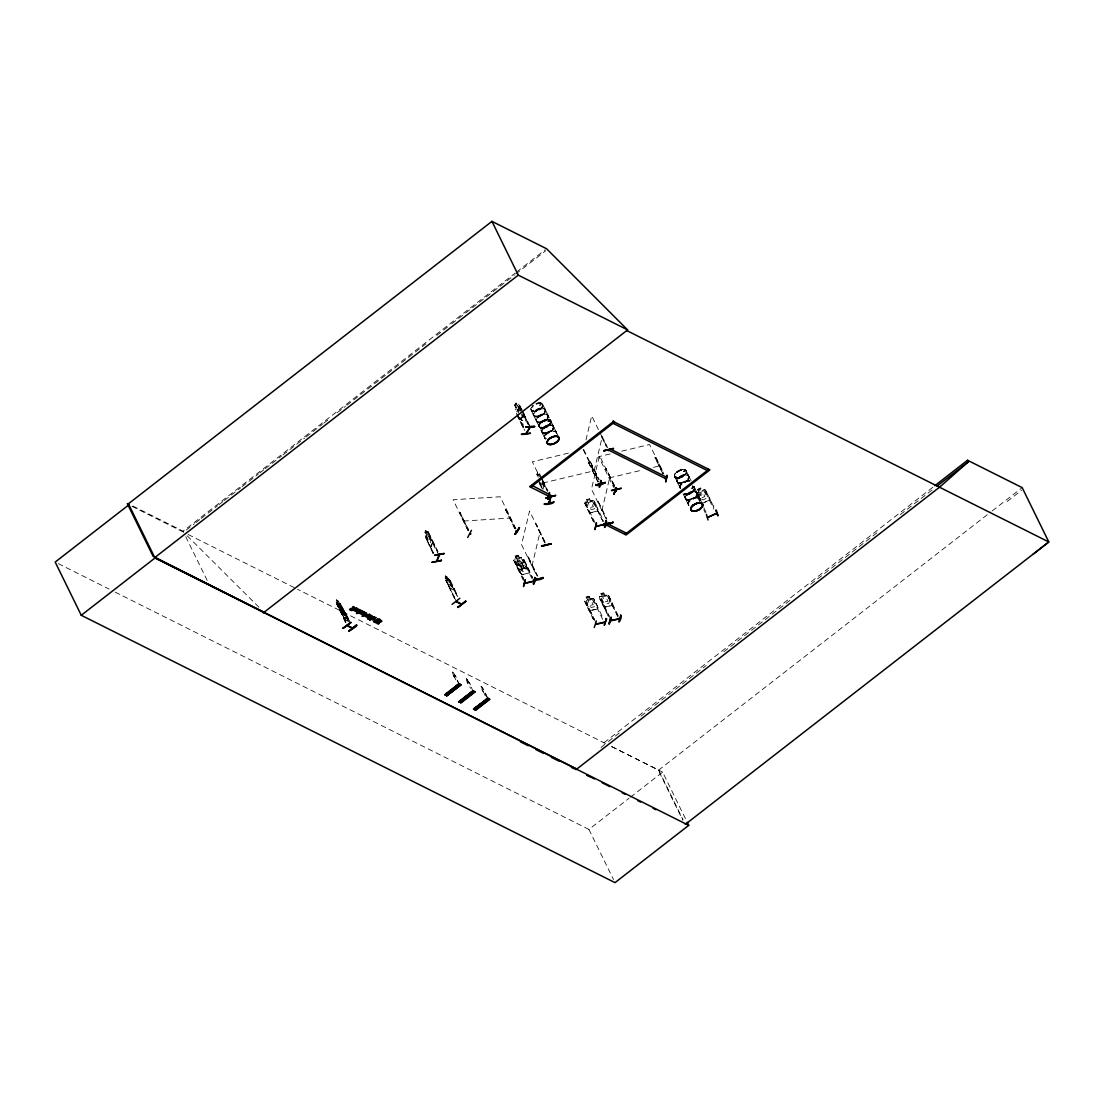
<?xml version="1.0" encoding="UTF-8"?>
<svg xmlns="http://www.w3.org/2000/svg" width="1104" height="1104" viewBox="0 0 1104 1104"><rect width="100%" height="100%" fill="white"/><g stroke="black" fill="none" stroke-linecap="round" stroke-linejoin="round"><path stroke-width="0.75" stroke-dasharray="5 3.75" d="M533.232 414.428L533.301 413.696M537.441 422.294L536.158 419.534M542.754 433.168L541.484 430.408M544.369 436.273L545.583 439.006A6.596 3.45 -26.1 0 1 549.13 432.037A6.596 3.45 -26.1 0 1 556.595 433.734M545.514 411.116L544.258 408.383M548.398 416.995L547.184 414.29M553.725 427.855L552.428 425.123M677.373 482.393L676.904 480.268M686.384 499.767L685.101 497.007M688.62 505.149L687.985 502.886M689.144 477.728L687.93 475.024M697.342 494.468L696.127 491.763M700.253 499.422L699.853 498.332L700.226 499.187M551.131 421.383L550.62 420.307L551.02 421.148M694.651 487.816C695.699 493.267 683.983 494.909 685.004 493.971M694.761 488.023L692.318 485.939A6.514 3.409 -26.1 0 1 692.622 491.363A6.472 3.381 -26.1 0 1 684.618 494.068A6.486 3.395 -26.1 0 0 692.539 491.225A6.486 3.395 -26.1 0 0 693.257 486.188M533.246 414.745L534.557 416.429M697.383 493.585L697.383 493.447A6.596 3.45 -26.1 0 0 687.709 494.109A6.596 3.45 -26.1 0 0 688.827 500.126A6.596 3.45 -26.1 0 0 697.383 493.474L697.466 493.861A6.486 3.395 -26.1 0 1 689.034 500.402A6.486 3.395 -26.1 0 1 687.93 494.468A6.486 3.395 -26.1 0 1 697.452 493.861L697.452 493.861M531.893 411.019C539.332 414.8 549.64 399.289 536.116 403.526A6.486 3.395 -26.1 0 1 542.768 404.906A6.472 3.381 -26.1 0 1 536.337 410.771A6.486 3.395 -26.1 0 1 530.803 408.397L531.852 410.964M532.418 410.854L533.467 410.426L532.514 410.978M533.384 410.357L532.528 410.495L533.287 410.246M533.177 410.509L532.763 410.509M538.807 424.957C538.283 428.007 541.264 419.285 544.313 420.265C545.956 418.43 551.959 420.541 549.944 419.962M540.463 404.064L541.498 404.602L539.897 405.113M540.712 427.717L541.664 427.262M541.043 427.565L545.583 427.165L550.51 423.301C548.702 426.875 542.45 430.022 539.138 426.862M541.181 427.22L541.484 427M547.915 421.769L549.778 421.176L548.578 421.01M549.337 420.79L548.66 420.803M551.103 422.446L551.006 421.217A6.472 3.381 -26.1 0 0 541.402 421.921A6.486 3.395 -26.1 0 0 542.506 427.869A6.486 3.395 -26.1 0 0 550.924 421.314A6.486 3.395 -26.1 0 0 541.402 421.935A6.472 3.381 -26.1 0 0 542.506 427.841A6.472 3.381 -26.1 0 0 550.91 421.314M556.609 433.762L556.72 433.127A6.486 3.395 -26.1 0 0 549.323 432.423A6.486 3.395 -26.1 0 0 545.114 438.702L544.934 438.481M676.352 477.618L676.462 476.776M679.788 486.146L680.257 488.258M683.335 471.629L685.032 470.677L684.618 471.436M684.715 470.856L683.804 471.629L683.762 470.801M684.728 471.339L684.839 470.828M685.253 493.709L684.452 493.861L685.294 493.861M691.822 487.775C690.828 489.997 695.313 487.085 692.277 487.416M693.077 487.651L693.409 487.623M694.733 488.051C694.319 492.743 687.626 496 683.569 494.109A6.514 3.409 -26.1 0 0 692.719 491.57A6.514 3.409 -26.1 0 0 692.346 486.174L693.533 486.547M700.212 500.333L700.267 499.491M548.44 416.139L548.44 416.001A6.596 3.45 -26.1 0 0 538.766 416.636A6.596 3.45 -26.1 0 0 539.884 422.653A6.596 3.45 -26.1 0 0 548.44 416.001L548.522 416.387A6.486 3.395 -26.1 0 1 540.091 422.929A6.486 3.395 -26.1 0 1 538.987 416.995A6.486 3.395 -26.1 0 1 548.509 416.387M689.186 476.873L689.186 476.735A6.596 3.45 -26.1 0 0 679.498 477.356A6.596 3.45 -26.1 0 0 680.616 483.386A6.596 3.45 -26.1 0 0 689.186 476.735L689.269 477.107A6.486 3.395 -26.1 0 1 680.823 483.662A6.486 3.395 -26.1 0 1 679.733 477.728A6.486 3.395 -26.1 0 1 689.255 477.121L689.255 477.08M466.619 678.877L467.254 681.458A2.318 0.731 52.2 0 0 468.469 684.025L470.525 688.303M466.261 678.919L467.365 681.361A2.318 0.731 52.2 0 0 468.358 684.107L468.469 684.025M340.073 609.739L341.453 609.753M338.831 607.448L344.338 610.305L349.582 621.8L345.262 619.73L343.427 616.832L336.168 602.48L340.667 604.095L336.196 599.927L338.045 600.921M448.541 585.562L445.174 577.875L446.444 578.51M445.119 578.579L445.257 577.806L449.618 580.055M539.773 405.154L540.712 404.133M523.324 580.373L513.705 560.308L514.257 559.066L521.557 557.327L523.103 558.058L532.721 577.93M515.237 561.922L514.381 562.129L515.237 561.922L524.924 581.684M537.027 474.651L537.51 472.581L536.972 474.692L538.255 477.314M518.231 555.257L515.099 556.002L516.382 558.624L515.402 559.866L520.315 569.802L522.91 571.527L525.821 570.851L526.36 568.394L523.958 563.509L521.971 562.999M538.724 475.382L539.138 473.795L539.746 474.168M517.155 567.332L519.391 569.705L526.76 567.884L526.567 565.013L526.76 567.884M519.391 569.705L517.265 567.221M522.923 559.88L523.779 559.673L522.923 559.88L531.797 578.344M542.671 483.221L542.216 485.153L539.138 480.419M543.058 489.224L544.258 484.297L541.015 476.983M531.976 565.966L539.98 532.335M585.989 439.916L591.716 415.891L599.168 431.098M593.704 521.723L584.803 503.314L585.341 502.141L592.627 500.402L594.173 501.133L603.736 521.226M593.648 521.93L585.506 504.997L586.376 504.79L595.994 524.773M594.131 470.815L602.149 437.184M586.376 504.79L585.451 505.204M588.225 510.407L590.474 512.78L597.844 510.959L597.637 508.102L594.173 501.133M590.474 512.78L597.719 510.89M593.938 503.189L594.849 502.762L593.938 503.189L602.881 521.433M601.887 510.49L609.905 476.845M544.369 542.133L535.895 523.972L545.555 542.947M528.029 557.051L537.358 576.095M544.7 542.05L536.227 523.903M597.968 482.034L588.694 462.769L589.55 462.562L598.837 481.827M590.185 461.9L598.989 479.964M614.431 487.195L605.806 468.496L614.749 485.995M597.94 501.561L606.551 519.142M613.893 485.111L606.137 468.413M662.911 473.989L655.072 457.663L655.928 457.456L663.78 473.795M528.968 570.064L529.258 572.976L521.916 574.673L519.694 572.217L516.258 565.193L516.796 564.034L524.069 562.35L525.628 563.012L524.069 562.35M518.908 563.606C513.664 559.838 525.642 559.631 517.776 561.053M519.68 572.286L513.719 560.239M521.916 574.673L529.285 572.907M593.497 619.772L585.368 602.825L586.224 602.632L594.421 619.358M595.843 622.628L586.224 602.632M589.136 596.284L586.045 596.905L587.452 599.665L585.272 600.148M590.378 610.457L597.54 608.884L597.347 606.11L594.007 599.072L592.462 598.396L593.993 599.141L603.543 619.234M590.323 610.636L588.101 608.18L590.323 610.636L597.637 609.022L597.43 606.179M593.814 600.962L594.67 600.769L593.814 600.962L602.687 619.427M599.9 596.56L607.172 594.877L608.704 595.636L612.168 602.591L612.361 605.503L605.033 607.131L602.798 604.73L599.375 597.637L599.914 596.491L599.486 597.719L608.276 616.032M608.221 616.253L600.079 599.306L600.949 599.127L609.132 615.853M610.567 619.109L600.949 599.127M603.86 592.779L600.742 593.469L602.163 596.146L601.059 597.292L603.446 602.191L606.041 603.943L608.939 603.295L609.477 600.852L607.076 595.967L605.089 595.442L603.86 592.779L605.13 595.401L607.159 595.042M605.033 607.131L602.825 604.661M608.47 597.664L609.38 597.25L608.47 597.664L618.157 617.44M542.892 405.72L542.409 406.796M550.979 422.225L549.806 424.654M430.325 537.869L430.946 541.029L430.174 543.03L426.337 537.11L424.874 532.556L425.799 530.389L438.923 555.312M425.813 530.555L424.874 532.556M429.249 545.183L430.891 547.115L425.785 538.228L426.254 535.15M425.675 536.613L427.634 531.562L427.082 533.011M432.975 553.504L426.503 539.221L433.527 552.856M428.725 533.439L437.667 551.683M430.767 547.004L432.658 542.078M430.781 547.142L432.754 542.064M696.845 493.005L696.307 494.385L696.817 492.95L704.09 489.707L705.635 490.148L714.536 508.585M538.821 424.971C540.436 421.01 545.873 418.112 549.916 419.906M547.929 421.618L548.785 421.466M516.355 565.276L516.865 564.172M584.789 503.383L585.424 502.223M467.889 530.513L459.416 512.711L460.216 512.656L468.827 530.237M459.278 512.932L460.216 512.656M505.591 509.965L506.529 509.675L505.591 509.965L514.919 529.009M516.023 407.666L514.643 405.044L516.092 402.85L520.867 410.288M516.092 403.001L514.823 405.058L517.058 412.096M519.225 406.382C519.956 404.326 520.274 411.571 522.192 412.454M517.362 410.136L518.742 407.942M519.943 410.564L520.881 409.06L521.875 409.294L520.881 409.06M699.094 492.039L697.963 493.612L700.35 498.497L702.944 499.891L705.856 498.594L706.381 495.806L703.993 490.921L702.006 490.742L700.778 487.996L697.687 489.431L699.108 492.094M540.422 404.823L540.615 404.009M676.973 477.314L676.379 477.121M685.018 471.118L683.417 471.629M487.43 697.659L484.946 692.291A2.318 0.731 52.2 0 0 483.317 689.365L481.054 686.274L481.951 688.813A2.318 0.731 52.2 0 0 483.055 691.477L483.166 691.394A2.318 0.731 52.2 0 1 482.062 688.73L481.951 688.813M587.618 501.699L586.486 502.941L588.874 507.84L591.468 509.551L594.394 508.861L594.932 506.391L592.544 501.506L590.543 500.995M517.914 564.903L519.059 563.675M587.466 599.596L586.334 600.811L588.736 605.696L591.316 607.448L594.228 606.8L594.752 604.371L592.365 599.472L590.378 598.948M692.236 492.301L693.395 491.252M601.045 747.574L604.799 744.262M337.672 602.591L339.563 607.89L343.261 611.326L343.165 609.67L343.482 612.085L346.214 615.811L343.385 612.444L343.62 614.459L342.971 614.059L342.709 611.671L340.087 608.083L342.778 611.271L343.054 609.587L338.155 600.797M340.225 607.655L342.13 612.941L346.09 616.529L340.763 605.806L338.928 604.854L344.379 615.646M341.55 609.877L345.4 617.729L347.125 618.626L347.015 617.012M445.354 575.943L448.528 583.864L452.226 587.3L452.129 585.672M1007.207 501.506L1021.642 490.217M132.977 506.087L183.057 531.176L515.251 273.061M516.617 271.998L545.21 249.78M131.942 506.322L183.54 532.169L194.428 523.71M195.794 522.647L199.879 519.473M201.245 518.411L217.585 505.715M218.937 504.666L223.022 501.492M224.388 500.429L240.727 487.733M242.08 486.685L258.419 473.989M259.785 472.926L263.87 469.752M265.236 468.703L281.575 456.007M282.928 454.945L304.718 438.026M306.07 436.963L322.409 424.267M323.776 423.205L329.227 418.982M337.396 412.634L345.566 406.286M346.918 405.223L386.4 374.546M387.766 373.497L425.882 343.868M436.784 335.409L450.391 324.838M451.757 323.776L514.381 275.117M515.747 274.054L545.693 250.787M336.168 602.48L347.498 625.871M345.483 622.573L336.817 604.123L346.27 622.615M337.341 604.371L336.554 604.33M341.605 606.855L348.312 620.545M339.521 609.574L341.371 612.458L345.745 614.652L345.138 612.265M449.521 580.055L450.722 581.242L447.12 576.757L457.787 596.767M454.448 598.547L445.781 580.083L455.234 598.589M446.292 580.345L445.519 580.304M450.57 582.829L457.277 596.519M454.71 590.626L454.089 588.225L454.71 590.626L450.335 588.432L448.486 585.534L450.418 588.363L454.807 590.557M454.489 677.028L454.379 677.111A2.318 0.731 52.2 0 1 453.275 674.447L452.447 672.446L453.385 674.365A2.318 0.731 52.2 0 0 454.489 677.028L456.545 681.292M459.25 684.715L456.159 678.008A2.318 0.731 52.2 0 0 454.531 675.082L454.641 674.999A2.318 0.731 52.2 0 1 456.269 677.925L459.361 684.632M473.243 691.725L470.263 684.922A2.318 0.731 52.2 0 0 468.524 682.079L466.688 679.07M470.152 685.004L470.263 684.922A2.318 0.731 52.2 0 0 468.634 681.996M487.319 697.742L484.849 692.374A2.318 0.731 52.2 0 0 483.207 689.448L482.379 687.447M604.026 742.716L933.515 486.712M619.234 733.042L605.641 743.599L297.542 589.274M640.969 716.165L706.16 665.505M723.824 651.788L791.734 599.017M810.75 584.237L878.66 531.479M900.395 514.588L932.99 489.265M611.616 746.511L658.674 770.081L990.868 511.966M992.234 510.904L1022.18 487.637M115.189 592.117L588.943 829.421L629.156 798.178M630.494 797.143L662.648 772.151L686.495 820.81M340.17 607.145L341.992 608.152M344.117 617.371L348.436 619.62L344.117 617.302L342.268 614.473L345.359 619.661L348.229 621.152M347.705 617.412L348.34 619.689L347.636 617.357M539.028 409.888L540.422 408.963M684.535 471.187L683.528 471.339M684.038 475.562L677.994 478.004L674.696 476.983C673.054 471.877 681.361 468.317 685.363 469.78M542.782 421.038L544.327 420.293M549.116 421.7L548.274 421.714M681.099 477.232L686.053 473.409L686.536 471.311L685.363 469.821M692.663 488.203L691.877 488.506M689.31 493.971L690.842 493.24M697.825 489.472L700.723 488.12M696.9 495.572L706.256 491.404M697.493 496.786L706.85 492.605M704.863 502.127L709.168 500.209M701.965 503.521L709.279 500.25L709.099 497.242M697.88 495.599L697.079 496.165L697.88 495.599L700.861 501.685M706.394 492.039L705.539 492.425L706.339 491.86L713.846 507.247M543.982 427.648L545.569 427.151M568.436 453.151L532.307 461.776L539 475.451M610.181 453.923L598.685 456.67L613.576 487.402M621.676 451.177L649.594 444.526L663.835 473.575M539.746 474.071L541.802 478.363M542.726 483.055L593.648 470.911M544.203 484.366L543.085 481.109M609.104 477.949L641.962 470.125M653.458 467.378L660.026 465.805M585.41 502.292L587.604 501.768L586.196 499.022L589.329 498.277L590.53 501.064L592.613 500.567M514.34 559.204L516.534 558.679L515.264 556.002M519.363 564.379L522.289 563.675L519.901 558.79L516.976 559.493L521.875 569.429L524.8 568.753L522.399 563.868L518.356 564.71L521.778 567.249C519.004 571.527 523.682 572.065 522.716 567.677L526.663 569.595L523.075 566.973C525.78 562.861 521.24 562.309 522.095 566.518L519.391 564.572M519.446 569.526L526.649 567.815M588.639 462.976L589.495 462.783M655.017 457.87L655.873 457.677M592.462 598.396L585.203 599.996L584.637 601.225L593.566 619.551M599.983 596.629L602.163 596.146M592.434 598.561L590.364 599.017L589.15 596.215M600.024 599.527L600.88 599.348M585.299 603.046L586.169 602.853M605.089 606.952L612.265 605.365M427.538 531.576L432.823 542.105M425.62 536.558L433.292 553.449M540.436 404.768L539.897 405.237M548.812 420.762L549.778 421.024M463.514 521.06L510.614 518.038M517.279 405.472L515.996 403.015M525.214 416.318L526.166 419.603L522.813 424.764L521.102 422.832M541.084 427.855L542.561 428.117M686.177 494.716L683.68 494.357M518.231 404.092L519.059 404.312M704.09 489.817L705.635 490.148M539.953 427.51L541.195 428.062M693.56 486.519L694.375 487.168M466.371 678.919L467.199 679.36M427.565 531.7L428.352 531.921M447.092 576.826L445.16 575.902L446.554 578.634M446.996 577.102L445.878 576.536L447.424 577.972M336.278 602.011L337.589 602.66L336.292 599.858M188.163 534.488L295.996 588.501M611.809 746.69L662.648 772.151M58.277 563.606L109.034 589.039M339.466 605.627L340.57 606.206M339.894 606.51L340.998 607.076M338.942 606.979L344.213 610.374M340.653 608.525L342.378 609.422M340.115 609.173C353.17 618.406 337.948 605.613 344.614 612.127M341.978 610.747L343.703 611.644M343.054 613.41L344.765 614.307M521.599 415.145C524.993 415.587 524.276 419.244 521.585 416.18L521.64 420.624L521.033 416.07M517.804 564.751L520.398 566.476L523.324 565.772L523.862 563.302L521.461 558.417L519.473 557.92L518.245 555.188M698.998 497.642L699.853 498.359M555.381 431.043L556.637 432.63M678.187 483.014L677.359 482.393L680.036 487.595A6.486 3.395 -26.1 0 1 682.12 482.614A6.486 3.395 -26.1 0 1 689.448 480.281M540.063 427.703L538.766 426.034M544.838 438.398L545.666 439.061M699.66 498.18L697.079 493.06M680.312 488.327L680.34 488.354A6.596 3.45 -26.1 0 1 682.382 483.235A6.596 3.45 -26.1 0 1 689.821 480.861M685.708 499.256L688.234 504.335M544.962 408.949L542.354 403.816M556.071 431.581L553.463 426.448M542.023 432.589L544.617 437.722M454.531 675.082C454.958 674.516 452.185 670.501 452.336 672.529M688.537 475.52L685.984 470.414M187.197 535.813L259.15 607.448M341.95 608.552L345.787 616.405M519.791 572.189L521.971 574.494M547.805 414.773L545.266 409.708M553.118 425.647L548.15 415.573M481.786 686.812L482.269 687.53M467.282 679.678L468.524 682.079M534.005 416.07L536.42 420.983M696.624 492.094L694.002 486.795M483.166 691.394L485.939 697.052M705.484 492.246L713.736 509.151M698.97 492.053L697.687 489.431M688.882 476.307L691.283 481.206M699.977 498.925L702.213 503.521M703.841 507.757L707.623 515.54M696.293 494.33L699.743 501.395M697.024 495.972L699.315 500.719A6.486 3.395 -26.1 0 0 693.229 497.711A6.486 3.395 -26.1 0 0 689.006 504.914M703.731 509.662L705.221 512.698M674.779 476.79L677.166 481.717M683.059 493.75L685.363 498.456M655.072 457.663L662.966 473.768M601.97 436.08L607.711 447.796M599.914 432.616L606.855 446.899M601.501 436.729L606.524 446.982M614.417 486.077L599.472 455.566L591.468 489.196L605.696 518.245M590.516 461.817L599.127 479.398M583.699 449.535L598.658 480.047M583.216 449.632L598.892 481.606M588.694 462.769L598.023 481.813M598.271 501.492L606.883 519.059M593.993 502.969L602.936 521.212M556.347 432.326L558.583 436.908M584.927 503.327L588.335 510.296M531.148 410.177L533.536 415.118M536.917 421.963L541.747 431.857M522.523 410.798L525.256 416.374M529.575 425.523L519.184 404.202L518.204 403.967L515.03 410.785L524.8 430.56M519.584 405.775L529.271 425.537M519.529 406.369L521.005 409.405M521.75 410.923L528.457 424.612M522.937 413.986L528.154 424.626M520.191 411.392L517.804 406.493L516.534 408.549L518.935 413.434M521.557 414.041L522.758 416.484L521.461 418.54L520.274 416.084M608.621 595.691L618.268 615.728M608.525 597.443L618.212 617.219M519.57 417.188L522.496 420.624L523.779 418.582L523.448 415.38M517.721 414.745L525.173 429.953M517.417 414.759L524.869 429.967M517.045 415.366L524.497 430.574M542.671 480.212L547.888 490.852M540.932 477.439L547.75 491.418M541.291 478.86L537.413 472.609M542.202 480.861L547.418 491.501M542.23 482.034L545.818 489.362M542.174 482.255L545.762 489.583M537.082 474.665L538.366 477.287M539.842 482.779L542.823 488.851M538.297 480.226L541.719 487.223M538.159 480.295L542.492 488.934M539.373 483.428L541.609 487.982M584.789 601.169L588.184 608.207M658.674 770.081L683.059 819.872M659.129 771.862L682.769 820.106M545.224 543.03L529.561 511.042L521.543 544.686L536.489 575.198M515.858 528.719L500.195 496.745L453.082 499.767L468.027 530.293M506.391 509.91L515.72 528.954M505.729 509.731L515.057 528.775M528.361 556.968L537.689 576.012M528.209 557.534L536.82 575.115M523.724 559.894L532.666 578.137M518.176 555.367L519.446 557.989L523.117 557.989L529.064 570.119L529.258 572.976M515.292 561.701L523.489 578.427M460.078 512.891L468.689 530.472M588.943 829.421L613.52 879.598M428.255 531.824L437.984 551.627M428.821 533.963L437.764 552.221M450.68 581.242L458.063 596.56M445.781 580.083L456.463 601.846M348.878 619.648L340.556 604.081L349.099 620.586M341.881 606.648L348.823 620.807M340.791 607.849L341.219 608.732M183.057 531.176L183.54 532.169M185.762 536.696L207.179 580.414M553.822 427.22L553.849 427.248A6.5 3.395 -26.1 0 1 545.404 433.803A6.5 3.395 -26.1 0 1 544.3 427.869A6.5 3.395 -26.1 0 1 553.849 427.248L553.822 427.193M545.611 410.481L545.638 410.509A6.5 3.395 -26.1 0 1 537.206 417.064A6.5 3.395 -26.1 0 1 536.102 411.116A6.5 3.395 -26.1 0 1 545.638 410.509L545.555 410.26A6.596 3.45 -26.1 0 1 536.999 416.788A6.596 3.45 -26.1 0 1 535.882 410.757A6.596 3.45 -26.1 0 1 545.555 410.136M553.794 427.124L553.766 427A6.596 3.45 -26.1 0 1 545.197 433.527A6.596 3.45 -26.1 0 1 544.079 427.496A6.596 3.45 -26.1 0 1 553.766 426.875M612.058 602.605L612.237 605.434M532.073 406.244A6.486 3.395 -26.1 0 1 533.204 405.209M536.116 403.581A6.472 3.381 -26.1 0 1 542.754 404.92A6.486 3.395 -26.1 0 1 536.337 410.771A6.472 3.381 -26.1 0 1 530.831 408.411M546.452 438.647A6.5 3.395 -26.1 0 1 548.081 431.83A6.5 3.395 -26.1 0 1 556.195 433.113M545.473 438.716A6.596 3.45 -26.1 0 1 548.978 431.733A6.596 3.45 -26.1 0 1 556.444 433.43M680.533 488.575A6.486 3.395 -26.1 0 1 682.603 483.607A6.486 3.395 -26.1 0 1 689.931 481.275M680.133 487.982A6.596 3.45 -26.1 0 1 682.231 482.931A6.596 3.45 -26.1 0 1 689.669 480.557M693.257 486.202A6.472 3.381 -26.1 0 1 692.539 491.239A6.514 3.409 -26.1 0 1 683.569 493.888M692.332 486.202A6.472 3.381 -26.1 0 1 692.691 491.556A6.472 3.381 -26.1 0 1 683.721 494.109A6.472 3.381 -26.1 0 0 692.691 491.556A6.472 3.381 -26.1 0 0 692.346 486.243A6.514 3.409 -26.1 0 1 692.139 492.136A6.514 3.409 -26.1 0 1 682.948 493.557M688.73 505.315A6.486 3.395 -26.1 0 1 693.712 498.691A6.486 3.395 -26.1 0 1 700.295 500.705M688.482 505.025A6.596 3.45 -26.1 0 1 694.333 498.014A6.596 3.45 -26.1 0 1 699.77 501.423M689.089 505.315A6.596 3.45 -26.1 0 1 693.381 498.001A6.596 3.45 -26.1 0 1 699.619 501.119M537.676 473.519L537.8 475.631L537.676 473.519M538.642 474.706L539.497 474.499L538.642 474.706M605.02 469.6L605.875 469.407L605.02 469.6M425.882 531.341L425.827 533.508L425.882 531.341M427.524 534.046L426.751 536.033L429.152 540.932L429.911 538.931L427.524 534.046M516.079 403.802L515.692 405.996L516.079 403.802M523.31 414.483L520.205 419.534L518.604 417.726L520.315 419.672L523.393 414.511M518.632 408.908L518.231 411.102L518.632 408.908M700.419 488.796L698.542 489.624L698.97 490.493L700.847 489.665L700.419 488.796M702.434 491.611L699.522 492.908L701.909 497.807L704.821 496.51L702.434 491.611M588.956 498.939L587.08 499.394L587.507 500.264L589.384 499.822L588.956 498.939M590.971 501.878L588.046 502.568L590.447 507.454L593.372 506.764L590.971 501.878M517.873 555.864L515.996 556.306L516.424 557.175L518.3 556.733L517.873 555.864M520.384 560.929L518.507 561.37L518.935 562.24L520.812 561.812L520.384 560.929M603.502 593.372L601.639 593.786L602.066 594.656L603.929 594.242L603.502 593.372M588.791 596.878L586.914 597.292L587.342 598.161L589.219 597.747L588.791 596.878M605.516 596.312L602.618 596.96L605.006 601.846L607.918 601.197L605.516 596.312M590.806 599.817L587.894 600.466L590.295 605.351L593.207 604.716L590.806 599.817M448.804 580.318L447.065 579.434L449.466 584.333L451.205 585.203L448.804 580.318M338.031 601.128L336.913 600.576L338.459 601.997L338.031 601.128M339.839 604.343L338.1 603.474L340.501 608.359L342.24 609.229L339.839 604.343M542.326 427.524A6.486 3.395 -26.1 0 0 550.758 420.969A6.486 3.395 -26.1 0 0 541.236 421.59A6.486 3.395 -26.1 0 0 542.326 427.524A6.458 3.381 -26.1 0 0 550.73 420.983A6.458 3.381 -26.1 0 0 541.25 421.59A6.458 3.381 -26.1 0 0 542.34 427.496M541.54 403.567A6.486 3.395 -26.1 0 0 531.507 407.845A6.458 3.381 -26.1 0 1 541.512 403.581A6.486 3.395 -26.1 0 1 538.655 410.453A6.486 3.395 -26.1 0 1 531.052 408.908A6.458 3.381 -26.1 0 0 538.655 410.44A6.458 3.381 -26.1 0 0 541.512 403.581M539.594 421.963A6.5 3.395 -26.1 0 0 548.039 415.394A6.5 3.395 -26.1 0 0 538.49 416.015A6.5 3.395 -26.1 0 0 539.594 421.963M539.732 422.349A6.596 3.45 -26.1 0 0 548.288 415.711A6.596 3.45 -26.1 0 0 538.614 416.332A6.596 3.45 -26.1 0 0 539.732 422.349M536.848 416.484A6.596 3.45 -26.1 0 0 545.417 409.832A6.596 3.45 -26.1 0 0 535.73 410.453A6.596 3.45 -26.1 0 0 536.848 416.484M536.723 416.07A6.486 3.395 -26.1 0 0 545.141 409.529A6.486 3.395 -26.1 0 0 535.619 410.136A6.486 3.395 -26.1 0 0 536.723 416.07M542.754 428.393A6.486 3.395 -26.1 0 0 551.186 421.852A6.486 3.395 -26.1 0 0 541.664 422.459A6.486 3.395 -26.1 0 0 542.754 428.393A6.458 3.381 -26.1 0 0 551.158 421.852A6.458 3.381 -26.1 0 0 541.678 422.459A6.458 3.381 -26.1 0 0 542.768 428.38M542.602 428.104A6.514 3.409 -26.1 0 0 551.062 421.535A6.514 3.409 -26.1 0 0 541.498 422.156A6.514 3.409 -26.1 0 0 542.602 428.104M545.059 433.223A6.596 3.45 -26.1 0 0 553.615 426.572A6.596 3.45 -26.1 0 0 543.941 427.193A6.596 3.45 -26.1 0 0 545.059 433.223M544.921 432.809A6.486 3.395 -26.1 0 0 553.352 426.268A6.486 3.395 -26.1 0 0 543.83 426.875A6.486 3.395 -26.1 0 0 544.921 432.809M542.519 427.924A6.5 3.395 -26.1 0 0 550.965 421.369A6.5 3.395 -26.1 0 0 541.415 421.976A6.5 3.395 -26.1 0 0 542.519 427.924M677.925 477.784A6.514 3.409 -26.1 0 0 686.384 471.215A6.514 3.409 -26.1 0 0 676.821 471.836A6.514 3.409 -26.1 0 0 677.925 477.784A6.472 3.381 -26.1 0 0 686.343 471.215A6.472 3.381 -26.1 0 0 676.849 471.836A6.472 3.381 -26.1 0 0 677.939 477.756M678.173 478.253A6.486 3.395 -26.1 0 0 686.605 471.712A6.486 3.395 -26.1 0 0 677.083 472.319A6.486 3.395 -26.1 0 0 678.173 478.253M678.187 478.253A6.472 3.381 -26.1 0 0 686.591 471.725A6.472 3.381 -26.1 0 0 677.097 472.333A6.472 3.381 -26.1 0 0 678.187 478.253M678.022 477.977A6.514 3.409 -26.1 0 0 686.481 471.408A6.514 3.409 -26.1 0 0 676.918 472.029A6.514 3.409 -26.1 0 0 678.022 477.977M680.478 483.083A6.596 3.45 -26.1 0 0 689.034 476.431A6.596 3.45 -26.1 0 0 679.36 477.052A6.596 3.45 -26.1 0 0 680.478 483.083M680.34 482.683A6.486 3.395 -26.1 0 0 688.772 476.128A6.486 3.395 -26.1 0 0 679.25 476.749A6.486 3.395 -26.1 0 0 680.34 482.683M688.675 499.822A6.596 3.45 -26.1 0 0 697.231 493.184A6.596 3.45 -26.1 0 0 687.557 493.805A6.596 3.45 -26.1 0 0 688.675 499.822M688.551 499.422A6.486 3.395 -26.1 0 0 696.969 492.881A6.486 3.395 -26.1 0 0 687.447 493.488A6.486 3.395 -26.1 0 0 688.551 499.422M692.36 492.605A6.486 3.395 -26.1 0 0 692.608 486.726A6.472 3.381 -26.1 0 1 692.36 492.619A6.472 3.381 -26.1 0 1 683.224 494.026A6.486 3.395 -26.1 0 0 692.36 492.605"/><path stroke-width="1.5" d="M594.242 627.527L596.395 621.028M611.147 617.495L609.38 623.815M610.733 617.647L608.966 624.036L611.05 617.108M708.092 519.984L706.325 514.34M523.448 586.583L525.269 579.724M524.952 580.276L523.765 586.045M549.185 493.074L547.625 499.408L549.502 492.522M596.339 522.813L594.946 529.465M614.003 494.288L615.977 487.816M365.852 613.658C363.506 610.912 361.753 618.764 365.631 613.217M549.613 502.582L549.157 501.699M550.316 497.545L550.551 496.952M546.715 545.128L546.204 545.362M608.677 523.255L608.249 522.937M353.722 610.153C355.309 613.286 360.663 607.973 356.578 608.47A1.408 0.731 -26.1 0 0 355.888 608.856L355.888 610.65L354.246 609.739M358.331 611.92L356.468 611.74L358.565 609.753A1.601 0.842 -26.1 0 1 359.545 609.574C362.36 609.56 354.632 611.892 358.082 611.464M371.634 618.778L372.931 619.924L375.774 617.329M362.291 616.418C370.144 614.818 365.797 610.043 362.636 614.597A1.615 0.842 -26.1 0 0 362.705 615.149A1.877 0.98 -26.1 0 0 363.63 615.383L362.084 615.977M432.009 562.253L441.365 560.708L441.283 559.907M441.434 560.377L432.023 562.295M439.185 554.65L436.632 561.163L437.281 560.473M438.95 554.401L439.075 554.732M439.558 554.65L437.018 561.053M358.979 612.872L359.669 613.548L360.028 612.085L362.885 611.216L359.89 611.023M553.766 501.63C555.008 503.948 543.844 505.177 544.217 503.907M555.533 495.392L545.942 498.042L555.574 495.42M549.502 503.024L550.882 496.869M533.384 581.394L534.308 580.939L524.8 583.174M533.536 584.209C535.606 570.464 536.461 582.36 533.315 583.754M533.577 584.113L534.819 577.447M535.523 577.723L533.632 584.113M594.932 529.52L596.56 523.255M595.87 526.263L605.337 524.248L595.884 526.498M605.889 520.536C608.801 521.626 601.611 535.578 605.972 520.564M541.733 546.287L551.365 543.692L541.512 545.831M543.016 577.364C544.244 579.683 533.094 580.87 533.48 579.6M600.617 480.337C603.722 481.372 595.815 495.227 600.949 480.682M608.704 450.128L664.608 478.129L666.126 476.942L610.222 448.942L608.318 450.749L608.497 450.046M600.438 483.745L600.921 483.593M613.479 448.514L603.681 450.694L613.52 448.541M612.927 521.888C614.003 523.448 603.074 525.932 603.391 524.124M615.59 487.927L614.003 494.302L616.101 487.858M616.584 489.638L616.418 490.342M615.383 490.88L616.349 490.88M667.327 475.576L665.657 481.993L666.995 475.231M604.357 622.159L605.13 622.256M604.385 625.237L606.538 618.806L604.288 625.195M620.545 615.011C623.636 616.115 615.314 629.984 620.821 615.356M359.2 613.313L359.393 611.409M445.257 695.009L459.609 684.149L445.091 694.927L458.988 683.68L460.892 684.811L446.637 695.713L460.879 684.646M446.775 695.782L461.127 684.922L460.506 684.452L446.651 695.713M458.878 701.827L472.981 690.69L474.872 691.822M459.305 701.951L473.34 690.869L458.864 701.661L461.003 702.889L475.106 691.932L474.485 691.463L460.382 702.434L474.527 691.559M473.05 690.8L459.209 701.992M473.575 709.196L475.7 710.258L489.803 699.287L487.664 698.059L473.519 709.154L487.913 698.349M473.933 709.196L488.299 698.515L474.14 709.472L473.561 709.016M489.624 699.122L475.396 710.107M525.959 433.596L530.058 426.986M530.32 427.11L526.332 433.582M455.938 601.583L461.569 604.412M460.975 604.205L461.845 604.192M444.112 553.449L434.672 555.422L444.153 553.463M550.413 497.104L549.047 503.258L549.171 501.782M716.91 513.332L707.443 517.5L716.869 513.112M467.696 537.455L471.463 530.334M516.907 531.19L516.092 531.272M516.272 530.969L516.824 531.203M514.988 534.419C522.537 521.047 519.184 530.983 514.768 533.977M515.444 534.35L519.418 527.657M526.07 426.82L534.819 426.406L526.028 426.793M369.329 614.1L367.48 616.225M367.867 617.329C377.016 610.526 362.347 622.132 368.488 614.569M534.157 581.187L524.731 583.464L525.642 582.953M604.316 524.276L605.337 523.986M548.964 496.013L550.027 495.765L548.936 496.262M665.395 478.97L666.457 478.722M666.402 478.943L665.602 478.888M595.691 624.133L605.006 622.049M596.657 624.16L595.636 624.353M610.415 620.627L619.91 618.516M619.634 618.847L610.374 620.876M361.201 612.444L361.187 613.879L362.388 613.051M368.087 617.771L369.881 615.273M939.532 487.223L968.318 461.817L967.546 460.271L934.881 485.663M596.05 526.222L596.712 526.028M666.278 478.998L665.533 479.177M605.006 622.311L595.829 624.34M469.752 534.005L470.732 533.936L469.628 534.267M1033.068 554.291L1048.8 541.967L1022.18 487.637L967.546 460.271M685.28 824.398L1048.8 541.967L626.699 330.538L627.555 329.861L546.577 248.731L491.942 221.366L128.423 503.797L154.974 558.017L688.73 825.364L615.011 882.634L81.268 615.287L55.2 562.074L128.906 504.804M263.18 612.968L627.624 329.903L518.273 275.131L154.767 557.575L576.868 769.005M81.268 615.287L154.974 558.017M351.79 609.836C346.628 609.132 358.8 608 352.894 606.524C354.881 608.497 353.004 607.172 349.637 609.284A1.753 0.911 -26.1 0 0 349.651 609.836L351.127 610.346L351.541 609.38M352.01 609.38L356.633 608.111L353.087 609.367M351.376 610.208L352.273 609.518M351.596 610.65L353.777 609.712M356.578 610.126L357.351 608.98L356.357 609.684M356.482 613.175L361.394 610.471L360.097 611.464M356.702 613.631L359.614 611.851M342.833 628.355L350.962 622.449L342.833 628.314M343.068 628.424L350.879 622.352M364.417 611.878L363.823 612.32M363.161 612.913C359.559 617.481 360.884 609.201 364.637 612.334M626.534 533.246L607.573 523.751L606.055 524.924L626.12 534.985L709.9 469.89L613.438 421.576L529.658 486.657L549.723 496.717L551.255 495.53L531.962 485.374M530.762 487.223L614.542 422.128L613.12 420.9L613.438 421.576M348.892 631.35C362.084 619.924 357.158 627.265 348.616 630.922M348.836 631.364L356.426 624.85M367.729 618.944L368.695 618.737L367.508 618.502M368.805 618.13C375.415 611.878 370.558 619.827 368.584 617.688M369.288 618.047L373.911 616.763L370.364 618.019M368.474 618.295L368.874 619.303L369.55 618.171M368.874 619.303L371.054 618.378M369.688 619.799C381.763 611.575 365.866 623.746 375.995 617.771M369.909 620.241L371.855 619.22M373.497 621.469L378.217 618.889L374.449 621.207M375.277 622.352L378.548 619.813M375.498 622.794L379.997 619.786L379.334 619.109M379.1 623.525C373.939 622.822 386.124 621.69 380.204 620.2C383.102 622.711 379.003 620.765 376.961 622.96A1.753 0.911 -26.1 0 0 376.975 623.525L378.451 624.036L378.851 623.07M452.033 604.385L459.83 598.285M465.916 601.404L458.105 607.476L457.58 606.896M625.016 534.433L708.796 469.338M460.589 702.696L474.706 691.739M937.075 486.091L968.318 461.817M576.012 769.667L940.387 486.56M361.601 612.14L364.044 612.761M549.557 492.936L548.164 499.284M469.959 533.95L470.649 533.95M365.3 616.046L365.907 616.681L368.708 615.025M525.877 427.041L534.584 426.779M365.521 616.487L369.536 614.542M716.593 510.352L715.847 510.145M717.738 515.816L716.068 510.448L718.262 515.554M373.718 621.911L378.769 620.255M374.656 621.662L379.555 619.551M352.825 628.19L347.387 625.375M352.549 628.411L347.001 625.678M456.159 601.349L461.789 604.136M555.464 495.641L545.942 498.042M549.557 502.555L548.812 501.837M603.847 450.97L613.217 448.445M621.276 488.203L611.437 490.355M611.63 490.673L621.166 488.437M615.397 491.114L616.253 490.907L615.48 491.114M603.557 524.552L613.093 522.358M603.515 524.897L613.037 522.634M541.719 546.149L551.255 543.913M606.538 618.806L605.834 618.516M434.659 555.298L444.001 553.697M516.161 531.01L516.879 530.941M613.024 423.301L707.278 470.511M361.808 612.582L363.368 613.369M361.408 612.886L362.609 613.493M353.294 609.808L353.998 610.167M370.585 618.461L371.275 618.82M457.553 684.811L459.443 685.763M471.532 691.808L473.437 692.76M486.229 699.177L488.12 700.129M451.398 689.586L453.302 690.524M467.282 697.535L465.391 696.583L463.956 697.7L465.847 698.653M480.088 703.952L481.979 704.89M449.977 690.69L451.867 691.642M478.653 705.056L480.544 706.008M448.707 691.684L450.598 692.636M462.686 698.68L464.577 699.632M477.383 706.049L479.274 707.002M447.272 692.801L449.162 693.74M461.251 699.798L463.156 700.75M475.948 707.153L477.839 708.106M446.32 693.533L448.21 694.485M460.299 700.543L462.19 701.495M474.996 707.899L476.887 708.851M446.775 695.603L444.884 694.651L458.988 683.68L459.595 684.163M520.536 741.888L528.236 745.738M535.951 749.602L543.651 753.466M551.351 757.316L559.066 761.18M571.389 767.349L574.466 768.895M586.79 775.063L594.476 778.927M602.177 782.777L609.877 786.628M622.187 792.796L625.264 794.342M637.574 800.51L640.651 802.042M652.961 808.211L656.038 809.756M264.035 612.306L153.139 556.375L127.291 503.603M586.762 775.091L589.826 776.636M693.174 505.232L693.105 505.163A6.514 3.409 -26.1 0 0 694.209 511.014A6.514 3.409 -26.1 0 0 702.668 504.445A6.514 3.409 -26.1 0 0 693.105 505.066M549.544 438.633L549.571 438.647A6.472 3.381 -26.1 0 0 550.703 444.581A6.486 3.395 -26.1 0 0 559.121 438.067A6.472 3.381 -26.1 0 0 549.599 438.661L549.544 438.633A6.486 3.395 -26.1 0 0 550.703 444.608A6.472 3.381 -26.1 0 0 559.107 438.053A6.486 3.395 -26.1 0 0 549.599 438.674L549.488 438.55A6.514 3.409 -26.1 0 0 550.592 444.415A6.514 3.409 -26.1 0 0 559.052 437.846A6.514 3.409 -26.1 0 0 549.488 438.454M491.942 221.366L518.273 275.131M605.171 482.213C606.165 483 595.304 487.513 595.636 484.463M530.251 433.03C523.434 435.597 514.036 433.941 530.375 433.403M687.24 822.328L688.73 825.364M438.868 554.484L439.226 555.326M438.481 554.484L438.895 555.381M379.776 619.344L380.204 620.2M553.918 502.003L544.369 504.293M465.598 601.169L457.815 607.283L465.626 601.225M605.323 482.6L595.801 484.932L605.337 482.696M543.168 577.751L533.646 580.083L543.168 577.751M694.306 511.221A6.514 3.409 -26.1 0 0 702.765 504.652A6.514 3.409 -26.1 0 0 693.202 505.259A6.514 3.409 -26.1 0 0 694.306 511.221A6.486 3.395 -26.1 0 0 702.751 504.666A6.472 3.381 -26.1 0 0 693.229 505.273A6.486 3.395 -26.1 0 0 694.319 511.207M702.751 504.666A6.486 3.395 -26.1 0 0 693.229 505.273A6.472 3.381 -26.1 0 0 694.319 511.193A6.472 3.381 -26.1 0 0 702.724 504.666"/></g></svg>
